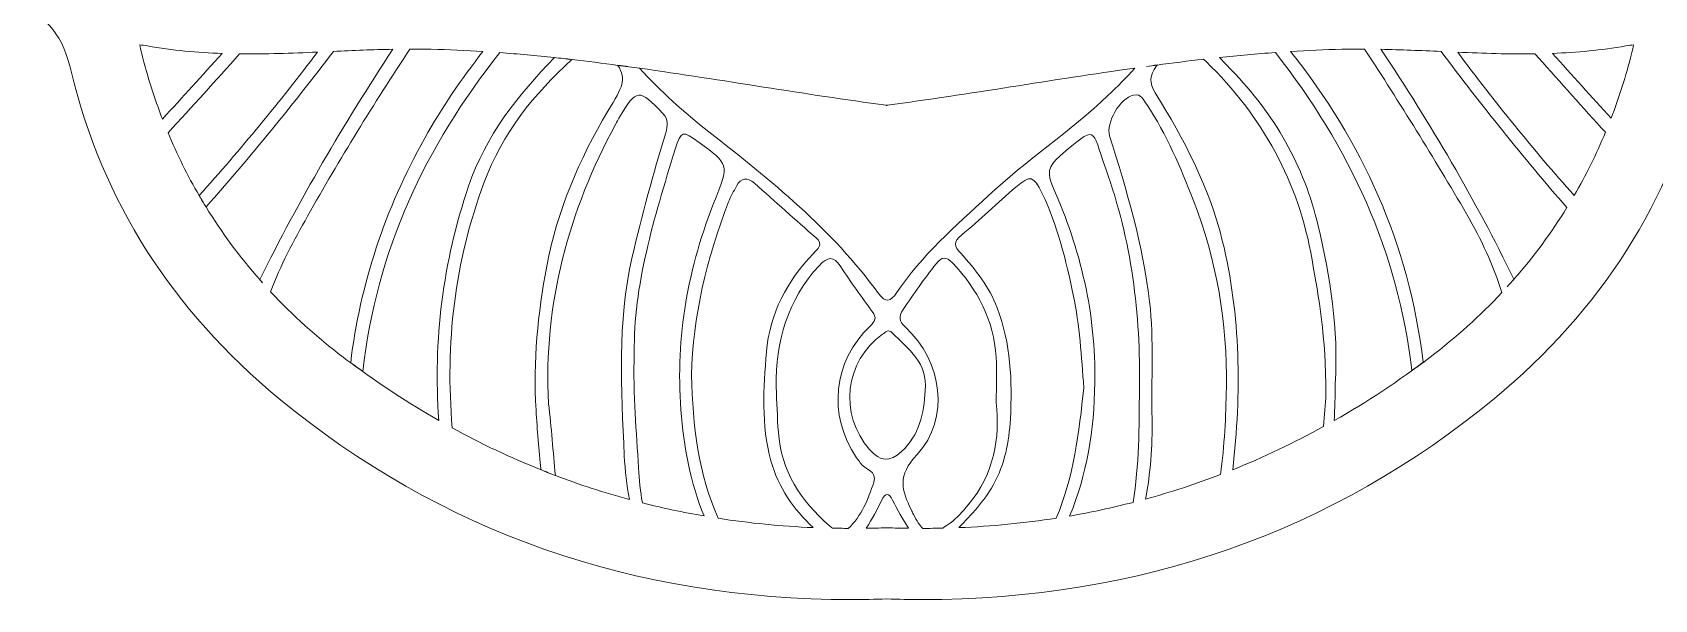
# Model space of a CAD drawing. Extents: x 269 to 1731, y -1926 to -73.
# Drawn here: x 819 to 1162.7, y -1926.1 to -1806 of the extents above; entities that cross this region are included whole.
import ezdxf

# ---------------------------------------------------------------- set-up
doc = ezdxf.new("R2010")
doc.units = 0
doc.header["$MEASUREMENT"] = 0
doc.layers.add('Layer 1', color=7, linetype='Continuous')

# ---------------------------------------------------------------- blocks, each defined once
blk = doc.blocks.new('block 5')
at = {"layer": 'Layer 1', "lineweight": 0}
for points, knots in [([(1727.83, -958.95), (1726.68, -954.34), (1724.8, -950), (1722.31, -945.93), (1722.29, -945.91), (1722.29, -945.89), (1722.27, -945.87), (1716.12, -937.89), (1708.18, -931.56), (1700.07, -925.88), (1667.18, -902.79), (1631.82, -888.44), (1589, -872.06), (1578.01, -867.86), (1566.75, -863.94), (1555.87, -860.14), (1555.87, -860.14), (1552.88, -859.1), (1552.88, -859.1), (1553.83, -858.46), (1554.76, -857.83), (1555.69, -857.18), (1588.32, -834.97), (1614.84, -810.79), (1637.02, -783.19), (1672.78, -738.74), (1693.97, -687.22), (1700.03, -630.03), (1707.51, -559.44), (1696.82, -487.29), (1665.36, -396.07), (1626.36, -282.98), (1570.22, -179.61), (1515.38, -84.76), (1515.38, -84.76), (1515.25, -84.5), (1515.25, -84.5), (1514.71, -83.61), (1514.12, -82.59), (1513.29, -81.58), (1513.11, -81.36), (1512.77, -80.67), (1512.54, -80.21), (1509.71, -74.47), (1505.77, -72.61), (1500.84, -74.73), (1494.21, -77.56), (1496.01, -84.45), (1496.59, -86.7), (1496.72, -87.2), (1496.86, -87.67), (1496.92, -88.11), (1499.63, -105.08), (1502.4, -122.06), (1505.15, -139.04), (1510.66, -172.86), (1516.33, -207.85), (1521.54, -242.3), (1530.4, -301.03), (1540.46, -367.6), (1541.49, -434.18), (1542, -468.91), (1541.21, -505.97), (1531.89, -541.69), (1517.09, -598.39), (1481.76, -633.77), (1423.88, -649.82), (1395.88, -657.59), (1365.21, -661.08), (1327.32, -660.76), (1323.6, -660.72), (1321.56, -660.09), (1319.84, -658.42), (1287.13, -626.78), (1245.2, -617.5), (1212.33, -612.95), (1150.71, -604.42), (1089.56, -610.2), (1032.67, -617.72), (1023.63, -618.91), (1014.52, -620.43), (1005.72, -621.89), (1003.82, -622.21), (1001.92, -622.51), (1000, -622.84), (998.08, -622.51), (996.18, -622.21), (994.28, -621.89), (985.48, -620.43), (976.37, -618.91), (967.33, -617.72), (910.44, -610.2), (849.29, -604.42), (787.67, -612.95), (754.8, -617.5), (712.87, -626.78), (680.16, -658.42), (678.44, -660.09), (676.4, -660.72), (672.68, -660.76), (634.79, -661.08), (604.12, -657.59), (576.12, -649.82), (518.24, -633.77), (482.91, -598.39), (468.11, -541.69), (458.79, -505.97), (458, -468.91), (458.51, -434.18), (459.54, -367.6), (469.6, -301.03), (478.46, -242.3), (483.67, -207.85), (489.34, -172.86), (494.85, -139.04), (497.6, -122.06), (500.37, -105.08), (503.08, -88.11), (503.14, -87.67), (503.28, -87.2), (503.41, -86.7), (503.99, -84.45), (505.79, -77.56), (499.16, -74.73), (494.23, -72.61), (490.29, -74.47), (487.46, -80.21), (487.23, -80.67), (486.89, -81.36), (486.71, -81.58), (485.88, -82.59), (485.29, -83.61), (484.75, -84.5), (484.75, -84.5), (484.62, -84.76), (484.62, -84.76), (429.78, -179.61), (373.64, -282.98), (334.64, -396.07), (303.18, -487.29), (292.49, -559.44), (299.97, -630.03), (306.03, -687.22), (327.22, -738.74), (362.98, -783.19), (385.16, -810.79), (411.68, -834.97), (444.31, -857.18), (445.24, -857.83), (446.17, -858.46), (447.12, -859.1), (447.12, -859.1), (444.13, -860.14), (444.13, -860.14), (433.25, -863.94), (421.99, -867.86), (411, -872.06), (368.18, -888.44), (332.82, -902.79), (299.93, -925.88), (291.82, -931.56), (283.88, -937.89), (277.73, -945.87), (277.71, -945.89), (277.71, -945.91), (277.69, -945.93), (275.2, -950), (273.32, -954.34), (272.17, -958.95), (268.8, -972.58), (272.25, -985.36), (278.09, -996.21), (279.65, -998.01), (281.37, -999.71), (283.25, -1001.27), (287.46, -1004.78), (291.72, -1008.73), (295.89, -1013.01), (318.51, -1036.18), (341.09, -1055.06), (364.68, -1070.45), (395.85, -1087.51), (429.8, -1099.64), (462.73, -1104.96), (474.64, -1106.88), (487.84, -1108.17), (501.79, -1108.17), (517.58, -1108.17), (534.3, -1106.51), (551.18, -1102.19), (572.26, -1096.85), (593.55, -1087.39), (613.5, -1071.92), (613.89, -1071.68), (614.27, -1071.42), (614.66, -1071.17), (615.16, -1070.83), (615.77, -1070.49), (616.4, -1070.14), (618.62, -1068.91), (621.23, -1067.47), (622.82, -1065.19), (622.74, -1067.45), (622.68, -1069.7), (622.64, -1071.94), (621.79, -1122.2), (623.55, -1166.98), (628, -1208.79), (635.42, -1278.33), (648.92, -1348.04), (669.24, -1421.91), (692.41, -1506.07), (724.43, -1590.9), (764.42, -1674.04), (766.72, -1678.82), (767.45, -1683.04), (766.74, -1687.33), (764.26, -1702.11), (765.53, -1716.28), (767.11, -1728.2), (771.88, -1764.21), (787.85, -1787.68), (815.89, -1799.99), (822.48, -1802.9), (825.35, -1806.54), (827.25, -1814.47), (833.78, -1841.58), (848.56, -1864.81), (871.2, -1883.49), (905.47, -1911.81), (946.27, -1926.12), (992.6, -1926.12), (995.03, -1926.12), (997.53, -1926.06), (1000, -1925.98), (1002.47, -1926.06), (1004.97, -1926.12), (1007.4, -1926.12), (1053.73, -1926.12), (1094.53, -1911.81), (1128.8, -1883.49), (1151.44, -1864.81), (1166.22, -1841.58), (1172.75, -1814.47), (1174.65, -1806.54), (1177.52, -1802.9), (1184.11, -1799.99), (1212.15, -1787.68), (1228.12, -1764.21), (1232.89, -1728.2), (1234.47, -1716.28), (1235.74, -1702.11), (1233.26, -1687.33), (1232.55, -1683.04), (1233.28, -1678.82), (1235.58, -1674.04), (1275.57, -1590.9), (1307.59, -1506.07), (1330.76, -1421.91), (1351.08, -1348.04), (1364.58, -1278.33), (1372, -1208.79), (1376.45, -1166.98), (1378.21, -1122.2), (1377.36, -1071.94), (1377.32, -1069.7), (1377.26, -1067.45), (1377.18, -1065.19), (1378.77, -1067.47), (1381.38, -1068.91), (1383.6, -1070.14), (1384.23, -1070.49), (1384.84, -1070.83), (1385.34, -1071.17), (1385.73, -1071.42), (1386.11, -1071.68), (1386.5, -1071.92), (1406.45, -1087.39), (1427.74, -1096.85), (1448.82, -1102.19), (1465.7, -1106.51), (1482.42, -1108.17), (1498.21, -1108.17), (1512.16, -1108.17), (1525.36, -1106.88), (1537.27, -1104.96), (1570.2, -1099.64), (1604.15, -1087.51), (1635.32, -1070.45), (1658.91, -1055.06), (1681.49, -1036.18), (1704.11, -1013.01), (1708.28, -1008.73), (1712.54, -1004.78), (1716.75, -1001.27), (1718.63, -999.71), (1720.35, -998.01), (1721.91, -996.21), (1727.75, -985.36), (1731.2, -972.58), (1727.83, -958.95)], [0, 0, 0, 0, 1, 1, 1, 2, 2, 2, 3, 3, 3, 4, 4, 4, 5, 5, 5, 6, 6, 6, 7, 7, 7, 8, 8, 8, 9, 9, 9, 10, 10, 10, 11, 11, 11, 12, 12, 12, 13, 13, 13, 14, 14, 14, 15, 15, 15, 16, 16, 16, 17, 17, 17, 18, 18, 18, 19, 19, 19, 20, 20, 20, 21, 21, 21, 22, 22, 22, 23, 23, 23, 24, 24, 24, 25, 25, 25, 26, 26, 26, 27, 27, 27, 28, 28, 28, 29, 29, 29, 30, 30, 30, 31, 31, 31, 32, 32, 32, 33, 33, 33, 34, 34, 34, 35, 35, 35, 36, 36, 36, 37, 37, 37, 38, 38, 38, 39, 39, 39, 40, 40, 40, 41, 41, 41, 42, 42, 42, 43, 43, 43, 44, 44, 44, 45, 45, 45, 46, 46, 46, 47, 47, 47, 48, 48, 48, 49, 49, 49, 50, 50, 50, 51, 51, 51, 52, 52, 52, 53, 53, 53, 54, 54, 54, 55, 55, 55, 56, 56, 56, 57, 57, 57, 58, 58, 58, 59, 59, 59, 60, 60, 60, 61, 61, 61, 62, 62, 62, 63, 63, 63, 64, 64, 64, 65, 65, 65, 66, 66, 66, 67, 67, 67, 68, 68, 68, 69, 69, 69, 70, 70, 70, 71, 71, 71, 72, 72, 72, 73, 73, 73, 74, 74, 74, 75, 75, 75, 76, 76, 76, 77, 77, 77, 78, 78, 78, 79, 79, 79, 80, 80, 80, 81, 81, 81, 82, 82, 82, 83, 83, 83, 84, 84, 84, 85, 85, 85, 86, 86, 86, 87, 87, 87, 88, 88, 88, 89, 89, 89, 90, 90, 90, 91, 91, 91, 92, 92, 92, 93, 93, 93, 94, 94, 94, 95, 95, 95, 96, 96, 96, 97, 97, 97, 98, 98, 98, 99, 99, 99, 100, 100, 100, 100]), ([(842.13, -1810.49), (841.93, -1809.7), (841.79, -1809.07), (841.71, -1808.6), (842.15, -1808.63), (842.68, -1808.69), (843.36, -1808.81), (848.68, -1809.76), (853.92, -1810.22), (859.17, -1810.4), (854.99, -1815.07), (850.78, -1819.7), (846.52, -1824.31), (844.82, -1819.85), (843.34, -1815.24), (842.13, -1810.49)], [0, 0, 0, 0, 1, 1, 1, 2, 2, 2, 3, 3, 3, 4, 4, 4, 5, 5, 5, 5]), ([(867.14, -1858.38), (867.14, -1858.36), (867.16, -1858.36), (867.16, -1858.34), (862.89, -1853.51), (859.09, -1848.37), (855.76, -1842.93), (855.76, -1842.93), (855.74, -1842.95), (855.74, -1842.95), (855.25, -1842.16), (854.77, -1841.34), (854.32, -1840.53), (851.83, -1836.26), (849.63, -1831.83), (847.71, -1827.22), (852.82, -1821.68), (857.88, -1816.11), (862.87, -1810.49), (868.39, -1810.55), (873.89, -1810.36), (879.39, -1810.12), (871.44, -1820.61), (863.07, -1830.76), (854.32, -1840.53), (854.79, -1841.34), (855.27, -1842.14), (855.76, -1842.93), (865.22, -1832.3), (874.15, -1821.3), (882.75, -1809.98), (886.95, -1809.78), (891.14, -1809.6), (895.36, -1809.53), (884.97, -1825.3), (875.47, -1841.52), (867.16, -1858.34), (867.34, -1858.56), (867.54, -1858.78), (867.72, -1859), (867.52, -1858.8), (867.32, -1858.58), (867.14, -1858.38)], [0, 0, 0, 0, 1, 1, 1, 2, 2, 2, 3, 3, 3, 4, 4, 4, 5, 5, 5, 6, 6, 6, 7, 7, 7, 8, 8, 8, 9, 9, 9, 10, 10, 10, 11, 11, 11, 12, 12, 12, 13, 13, 13, 14, 14, 14, 14]), ([(944.4, -1895.64), (944.55, -1898.81), (944.93, -1901.9), (945.48, -1904.92), (940.18, -1903.48), (934.94, -1901.78), (929.81, -1899.84), (928.8, -1899.46), (927.79, -1899.07), (926.76, -1898.65), (926.76, -1898.65), (926.76, -1898.63), (926.76, -1898.63), (920.35, -1896.08), (914.08, -1893.13), (907.95, -1889.75), (906.4, -1871.98), (908.44, -1854.52), (914.71, -1837.68), (918.57, -1827.39), (925.24, -1818.98), (933.31, -1811.7), (932.07, -1811.56), (930.82, -1811.43), (929.59, -1811.29), (921.9, -1819.24), (915.01, -1827.79), (911.39, -1838.55), (905.95, -1854.68), (903.85, -1871.24), (905.1, -1888.16), (898.72, -1884.52), (892.49, -1880.47), (886.42, -1875.93), (885.9, -1875.58), (885.37, -1875.18), (884.85, -1874.79), (879.21, -1870.51), (874.09, -1865.86), (869.44, -1860.9), (871.5, -1855.34), (874.36, -1850.07), (877.29, -1844.87), (884.06, -1832.8), (891.34, -1821.04), (898.96, -1809.49), (900.48, -1809.49), (901.99, -1809.49), (903.51, -1809.53), (907.15, -1809.6), (910.79, -1809.76), (914.46, -1810), (909.9, -1815.8), (905.75, -1821.89), (902.11, -1828.38), (893.62, -1843.48), (888.45, -1859.29), (886.42, -1875.93), (887.27, -1876.55), (888.12, -1877.16), (888.97, -1877.77), (891.88, -1852.19), (902.23, -1830.14), (918.02, -1810.24), (921.88, -1810.51), (925.73, -1810.87), (929.59, -1811.29), (930.84, -1811.41), (932.09, -1811.54), (933.33, -1811.68), (933.33, -1811.68), (933.31, -1811.7), (933.31, -1811.7), (936.56, -1812.08), (939.8, -1812.47), (943.05, -1812.93), (943.05, -1812.93), (943.05, -1812.91), (943.05, -1812.91), (944.57, -1813.11), (946.12, -1813.32), (947.64, -1813.52), (947.64, -1813.52), (947.66, -1813.54), (947.66, -1813.54), (965.17, -1816), (982.65, -1819.08), (999.88, -1821.38), (999.88, -1821.38), (999.88, -1821.42), (999.88, -1821.42), (999.92, -1821.42), (999.96, -1821.4), (1000, -1821.4), (1000.04, -1821.4), (1000.08, -1821.42), (1000.12, -1821.42), (1000.12, -1821.42), (1000.12, -1821.38), (1000.12, -1821.38), (1017.45, -1819.08), (1035.03, -1815.98), (1052.62, -1813.5), (1050.82, -1815.5), (1048.9, -1817.44), (1046.9, -1819.34), (1038.88, -1826.96), (1029.58, -1833.03), (1021.51, -1840.57), (1014.6, -1847.02), (1007.4, -1853.16), (1002.12, -1861.13), (1000.89, -1862.99), (999.74, -1863.31), (998.28, -1861.29), (988.4, -1847.66), (975.42, -1837.25), (962.34, -1827.02), (957, -1822.82), (952.05, -1818.41), (947.66, -1813.54), (946.14, -1813.32), (944.59, -1813.13), (943.05, -1812.93), (944.89, -1816.02), (944.1, -1817.4), (940.95, -1822.63), (934.8, -1832.88), (930.19, -1843.78), (927.97, -1855.49), (926.07, -1865.51), (925.06, -1875.66), (925.7, -1885.97), (925.95, -1890.22), (926.29, -1894.44), (926.76, -1898.63), (927.77, -1899.05), (928.78, -1899.44), (929.81, -1899.84), (929.3, -1894.77), (928.96, -1889.67), (928.35, -1884.62), (927.24, -1863.41), (932.62, -1843.82), (942.59, -1825.32), (942.81, -1824.92), (943.05, -1824.52), (943.27, -1824.13), (947.03, -1817.8), (947.6, -1817.78), (952.57, -1823.16), (953.79, -1824.5), (953.64, -1825.67), (953.18, -1827.2), (950.57, -1835.9), (948.1, -1844.67), (946.08, -1853.53), (942.91, -1867.47), (943.72, -1881.51), (944.4, -1895.64)], [0, 0, 0, 0, 1, 1, 1, 2, 2, 2, 3, 3, 3, 4, 4, 4, 5, 5, 5, 6, 6, 6, 7, 7, 7, 8, 8, 8, 9, 9, 9, 10, 10, 10, 11, 11, 11, 12, 12, 12, 13, 13, 13, 14, 14, 14, 15, 15, 15, 16, 16, 16, 17, 17, 17, 18, 18, 18, 19, 19, 19, 20, 20, 20, 21, 21, 21, 22, 22, 22, 23, 23, 23, 24, 24, 24, 25, 25, 25, 26, 26, 26, 27, 27, 27, 28, 28, 28, 29, 29, 29, 30, 30, 30, 31, 31, 31, 32, 32, 32, 33, 33, 33, 34, 34, 34, 35, 35, 35, 36, 36, 36, 37, 37, 37, 38, 38, 38, 39, 39, 39, 40, 40, 40, 41, 41, 41, 42, 42, 42, 43, 43, 43, 44, 44, 44, 45, 45, 45, 46, 46, 46, 47, 47, 47, 48, 48, 48, 49, 49, 49, 50, 50, 50, 51, 51, 51, 52, 52, 52, 53, 53, 53, 53]), ([(1115.15, -1874.79), (1108.58, -1879.77), (1101.81, -1884.25), (1094.86, -1888.2), (1094.98, -1885.57), (1095.04, -1882.96), (1095.06, -1880.41), (1095.81, -1868.79), (1094.01, -1857.81), (1091.44, -1846.93), (1088.45, -1834.22), (1082.2, -1823.28), (1073.08, -1813.94), (1073.08, -1813.94), (1070.53, -1811.27), (1070.53, -1811.27), (1074.48, -1810.85), (1078.44, -1810.49), (1082.4, -1810.22), (1098.09, -1830.22), (1108.44, -1852.45), (1111.29, -1877.6), (1112.1, -1877), (1112.91, -1876.43), (1113.7, -1875.84), (1110.64, -1850.53), (1100.74, -1829.04), (1085.62, -1810), (1089.24, -1809.76), (1092.87, -1809.6), (1096.49, -1809.53), (1098.09, -1809.49), (1099.69, -1809.49), (1101.3, -1809.49), (1108.78, -1820.94), (1115.96, -1832.56), (1122.88, -1844.37), (1126.07, -1849.79), (1128.54, -1855.35), (1130.4, -1861.07), (1125.79, -1865.98), (1120.71, -1870.55), (1115.15, -1874.79)], [0, 0, 0, 0, 1, 1, 1, 2, 2, 2, 3, 3, 3, 4, 4, 4, 5, 5, 5, 6, 6, 6, 7, 7, 7, 8, 8, 8, 9, 9, 9, 10, 10, 10, 11, 11, 11, 12, 12, 12, 13, 13, 13, 14, 14, 14, 14]), ([(1132.92, -1858.26), (1132.92, -1858.26), (1132.94, -1858.28), (1132.94, -1858.28), (1132.48, -1858.8), (1132.01, -1859.31), (1131.53, -1859.83), (1132.01, -1859.31), (1132.46, -1858.8), (1132.92, -1858.26), (1124.75, -1841.44), (1115.29, -1825.26), (1104.72, -1809.53), (1108.99, -1809.62), (1113.25, -1809.8), (1117.5, -1810), (1126.07, -1821.32), (1134.84, -1832.44), (1144.18, -1843.07), (1140.87, -1848.41), (1137.13, -1853.49), (1132.92, -1858.26)], [0, 0, 0, 0, 1, 1, 1, 2, 2, 2, 3, 3, 3, 4, 4, 4, 5, 5, 5, 6, 6, 6, 7, 7, 7, 7]), ([(1145.72, -1840.49), (1137.03, -1830.8), (1128.82, -1820.67), (1121.02, -1810.14), (1126.49, -1810.38), (1131.91, -1810.57), (1137.39, -1810.49), (1137.65, -1810.79), (1137.9, -1811.09), (1138.16, -1811.37), (1142.85, -1816.65), (1147.56, -1821.91), (1152.33, -1827.12), (1150.41, -1831.75), (1148.21, -1836.22), (1145.72, -1840.49)], [0, 0, 0, 0, 1, 1, 1, 2, 2, 2, 3, 3, 3, 4, 4, 4, 5, 5, 5, 5]), ([(1157.87, -1810.49), (1156.66, -1815.2), (1155.22, -1819.76), (1153.52, -1824.15), (1149.36, -1819.6), (1145.23, -1815.01), (1141.13, -1810.4), (1146.27, -1810.2), (1151.42, -1809.74), (1156.64, -1808.81), (1157.32, -1808.69), (1157.85, -1808.63), (1158.29, -1808.6), (1158.21, -1809.07), (1158.07, -1809.7), (1157.87, -1810.49)], [0, 0, 0, 0, 1, 1, 1, 2, 2, 2, 3, 3, 3, 4, 4, 4, 5, 5, 5, 5]), ([(1092.59, -1889.45), (1086.3, -1892.91), (1079.89, -1895.98), (1073.34, -1898.61), (1075.2, -1882.31), (1075.06, -1866.06), (1071.14, -1850.03), (1068.39, -1838.79), (1063.01, -1828.58), (1056.93, -1818.77), (1055.59, -1816.57), (1055.72, -1815.11), (1057.21, -1813.05), (1057.25, -1812.97), (1057.29, -1812.93), (1057.33, -1812.87), (1056.57, -1812.97), (1055.82, -1813.07), (1055.05, -1813.17), (1055.82, -1813.07), (1056.59, -1812.95), (1057.35, -1812.85), (1057.35, -1812.85), (1057.33, -1812.87), (1057.33, -1812.87), (1060.61, -1812.43), (1063.9, -1812.02), (1067.16, -1811.64), (1067.34, -1811.8), (1067.5, -1811.96), (1067.68, -1812.14), (1079.67, -1823.71), (1087.31, -1837.6), (1090.16, -1854.13), (1091.56, -1862.2), (1093.1, -1870.24), (1093.1, -1882.6), (1092.98, -1884.78), (1092.81, -1887.08), (1092.59, -1889.45)], [0, 0, 0, 0, 1, 1, 1, 2, 2, 2, 3, 3, 3, 4, 4, 4, 5, 5, 5, 6, 6, 6, 7, 7, 7, 8, 8, 8, 9, 9, 9, 10, 10, 10, 11, 11, 11, 12, 12, 12, 13, 13, 13, 13]), ([(1070.78, -1899.6), (1065.56, -1901.6), (1060.26, -1903.36), (1054.87, -1904.83), (1055.9, -1899.38), (1056.36, -1893.7), (1056.24, -1887.81), (1056.06, -1879.52), (1056.69, -1871.23), (1055.72, -1862.95), (1054.32, -1850.9), (1050.84, -1839.37), (1047.25, -1827.87), (1046.4, -1825.12), (1049.51, -1819.8), (1052.32, -1819.22), (1053.94, -1818.89), (1054.48, -1820.31), (1055.13, -1821.26), (1059.36, -1827.53), (1062.21, -1834.46), (1064.96, -1841.46), (1069.95, -1854.23), (1072.23, -1867.49), (1071.99, -1881.18), (1071.91, -1887.37), (1071.57, -1893.55), (1070.78, -1899.6)], [0, 0, 0, 0, 1, 1, 1, 2, 2, 2, 3, 3, 3, 4, 4, 4, 5, 5, 5, 6, 6, 6, 7, 7, 7, 8, 8, 8, 9, 9, 9, 9]), ([(948.23, -1905.64), (947.82, -1903.24), (947.52, -1900.77), (947.4, -1898.22), (947.05, -1890.62), (946.18, -1883.02), (946.53, -1873.82), (946.27, -1859.89), (950.69, -1845.26), (955.2, -1830.7), (956.43, -1826.7), (956.78, -1826.72), (960.25, -1829.25), (966.5, -1833.88), (966.66, -1833.96), (963.73, -1841.19), (957.91, -1855.55), (955.22, -1870.47), (956.41, -1885.89), (957, -1893.8), (958.44, -1901.4), (961.31, -1908.41), (956.9, -1907.66), (952.55, -1906.74), (948.23, -1905.64)], [0, 0, 0, 0, 1, 1, 1, 2, 2, 2, 3, 3, 3, 4, 4, 4, 5, 5, 5, 6, 6, 6, 7, 7, 7, 8, 8, 8, 8]), ([(1053.57, -1881.57), (1053.49, -1889.57), (1053.53, -1897.66), (1052.24, -1905.52), (1047.81, -1906.67), (1043.34, -1907.64), (1038.78, -1908.43), (1042.41, -1899.78), (1043.97, -1890.28), (1044.13, -1880.15), (1044.35, -1865.57), (1041.12, -1851.93), (1035.26, -1838.79), (1034.02, -1835.98), (1034.13, -1834.3), (1036.67, -1832.18), (1044.74, -1825.44), (1043.28, -1825.97), (1046.46, -1834.89), (1051.85, -1849.99), (1053.88, -1865.61), (1053.57, -1881.57)], [0, 0, 0, 0, 1, 1, 1, 2, 2, 2, 3, 3, 3, 4, 4, 4, 5, 5, 5, 6, 6, 6, 7, 7, 7, 7]), ([(964.32, -1908.9), (960.11, -1899.6), (958.92, -1889.37), (958.64, -1878.59), (958.96, -1866.18), (961.83, -1853.83), (966.5, -1841.88), (966.95, -1840.71), (967.59, -1839.62), (968.18, -1838.53), (969.17, -1836.69), (970.46, -1836.54), (972.02, -1837.92), (976.33, -1841.78), (980.67, -1845.66), (985.04, -1849.46), (986.76, -1850.96), (985.34, -1851.87), (984.47, -1852.78), (978.87, -1858.66), (975.21, -1865.55), (974.53, -1873.66), (973.92, -1881.34), (973.37, -1889.09), (975.48, -1896.71), (977.07, -1902.41), (980.27, -1907), (984.43, -1910.88), (977.6, -1910.58), (970.91, -1909.93), (964.32, -1908.9)], [0, 0, 0, 0, 1, 1, 1, 2, 2, 2, 3, 3, 3, 4, 4, 4, 5, 5, 5, 6, 6, 6, 7, 7, 7, 8, 8, 8, 9, 9, 9, 10, 10, 10, 10]), ([(1015.3, -1910.88), (1018.01, -1908.11), (1020.62, -1905.3), (1022.58, -1901.86), (1025.07, -1897.46), (1025.96, -1892.75), (1026.22, -1887.81), (1026.65, -1879.81), (1026.32, -1871.92), (1023.41, -1864.3), (1021.71, -1859.83), (1018.86, -1856.19), (1015.69, -1852.74), (1014.35, -1851.28), (1014.13, -1850.33), (1015.83, -1848.92), (1019.77, -1845.64), (1023.47, -1842.12), (1027.35, -1838.77), (1030.45, -1836.1), (1031.15, -1836.28), (1032.99, -1840.1), (1036.27, -1846.93), (1038.01, -1854.23), (1039.56, -1861.59), (1040.92, -1868.04), (1041.26, -1874.63), (1041.79, -1881.24), (1040.78, -1890.72), (1039.64, -1900.16), (1035.94, -1908.86), (1029.17, -1909.91), (1022.3, -1910.6), (1015.3, -1910.88)], [0, 0, 0, 0, 1, 1, 1, 2, 2, 2, 3, 3, 3, 4, 4, 4, 5, 5, 5, 6, 6, 6, 7, 7, 7, 8, 8, 8, 9, 9, 9, 10, 10, 10, 11, 11, 11, 11]), ([(991.87, -1911.04), (990.74, -1911.04), (989.63, -1911), (988.5, -1910.98), (988.27, -1910.78), (988.03, -1910.58), (987.83, -1910.41), (981.76, -1905.18), (977.6, -1898.85), (977.05, -1890.62), (976.83, -1887.45), (976.73, -1884.27), (976.57, -1881.08), (976.55, -1871.44), (978.97, -1862.68), (985.67, -1855.39), (987.49, -1853.42), (988.74, -1853.24), (990.28, -1855.59), (992.4, -1858.82), (994.64, -1861.98), (996.95, -1865.07), (997.96, -1866.42), (997.57, -1867.15), (996.5, -1868.18), (988.62, -1875.76), (987.49, -1886.86), (993.59, -1896.08), (993.85, -1896.46), (994.18, -1896.77), (994.42, -1897.17), (995.27, -1898.63), (998.14, -1898.83), (997.29, -1901.28), (996.06, -1904.85), (994.72, -1908.43), (991.87, -1911.04)], [0, 0, 0, 0, 1, 1, 1, 2, 2, 2, 3, 3, 3, 4, 4, 4, 5, 5, 5, 6, 6, 6, 7, 7, 7, 8, 8, 8, 9, 9, 9, 10, 10, 10, 11, 11, 11, 12, 12, 12, 12]), ([(1011.91, -1910.96), (1010.49, -1911), (1009.08, -1911.04), (1007.66, -1911.06), (1007.02, -1910.43), (1006.41, -1909.48), (1005.7, -1908.09), (1005.54, -1907.79), (1005.42, -1907.48), (1005.26, -1907.16), (1003.15, -1903), (1002.24, -1899.9), (1006.45, -1895.39), (1013.55, -1887.75), (1011.79, -1875.58), (1003.98, -1868.4), (1002.57, -1867.11), (1002.51, -1866.14), (1003.5, -1864.66), (1005.72, -1861.35), (1007.99, -1858.11), (1010.49, -1855), (1011.71, -1853.48), (1012.59, -1853.36), (1013.95, -1854.78), (1019.31, -1860.4), (1022.68, -1866.95), (1023.21, -1874.77), (1023.41, -1877.72), (1023.23, -1880.68), (1023.23, -1884.36), (1024.04, -1891.84), (1022.8, -1899.5), (1017.29, -1906.05), (1016.11, -1907.44), (1014.92, -1908.8), (1013.46, -1909.91), (1012.88, -1910.33), (1012.39, -1910.68), (1011.91, -1910.96)], [0, 0, 0, 0, 1, 1, 1, 2, 2, 2, 3, 3, 3, 4, 4, 4, 5, 5, 5, 6, 6, 6, 7, 7, 7, 8, 8, 8, 9, 9, 9, 10, 10, 10, 11, 11, 11, 12, 12, 12, 13, 13, 13, 13]), ([(1008.17, -1881.83), (1007.88, -1886.66), (1006.97, -1891.29), (1003.15, -1894.77), (1000.63, -1897.05), (998.65, -1896.89), (996.4, -1894.34), (989.83, -1886.88), (991.12, -1875.58), (999.15, -1869.92), (999.8, -1869.44), (1000.36, -1868.77), (1001.17, -1869.58), (1004.61, -1873.03), (1008.81, -1876.01), (1008.17, -1881.83)], [0, 0, 0, 0, 1, 1, 1, 2, 2, 2, 3, 3, 3, 4, 4, 4, 5, 5, 5, 5]), ([(1000.12, -1910.92), (1000.12, -1910.92), (999.88, -1910.92), (999.88, -1910.92), (998.48, -1910.98), (997.09, -1910.98), (995.69, -1911), (996.87, -1909.06), (998, -1907.1), (998.99, -1905.02), (999.74, -1903.48), (1000.46, -1903.42), (1001.25, -1905.04), (1002.28, -1907.1), (1003.42, -1909.06), (1004.63, -1911), (1003.13, -1910.98), (1001.64, -1910.98), (1000.12, -1910.92)], [0, 0, 0, 0, 1, 1, 1, 2, 2, 2, 3, 3, 3, 4, 4, 4, 5, 5, 5, 6, 6, 6, 6])]:
    blk.add_open_spline(points, degree=3, knots=knots, dxfattribs=at)
blk = doc.blocks.new('block 2')
at = {"layer": 'Layer 1'}
blk.add_blockref('block 5', (0, 0), dxfattribs=at)

msp = doc.modelspace()

# ---------------------------------------------------------------- block references
at = {"layer": 'Layer 1'}
msp.add_blockref('block 2', (0, 0), dxfattribs=at)

doc.saveas('drawing.dxf')
